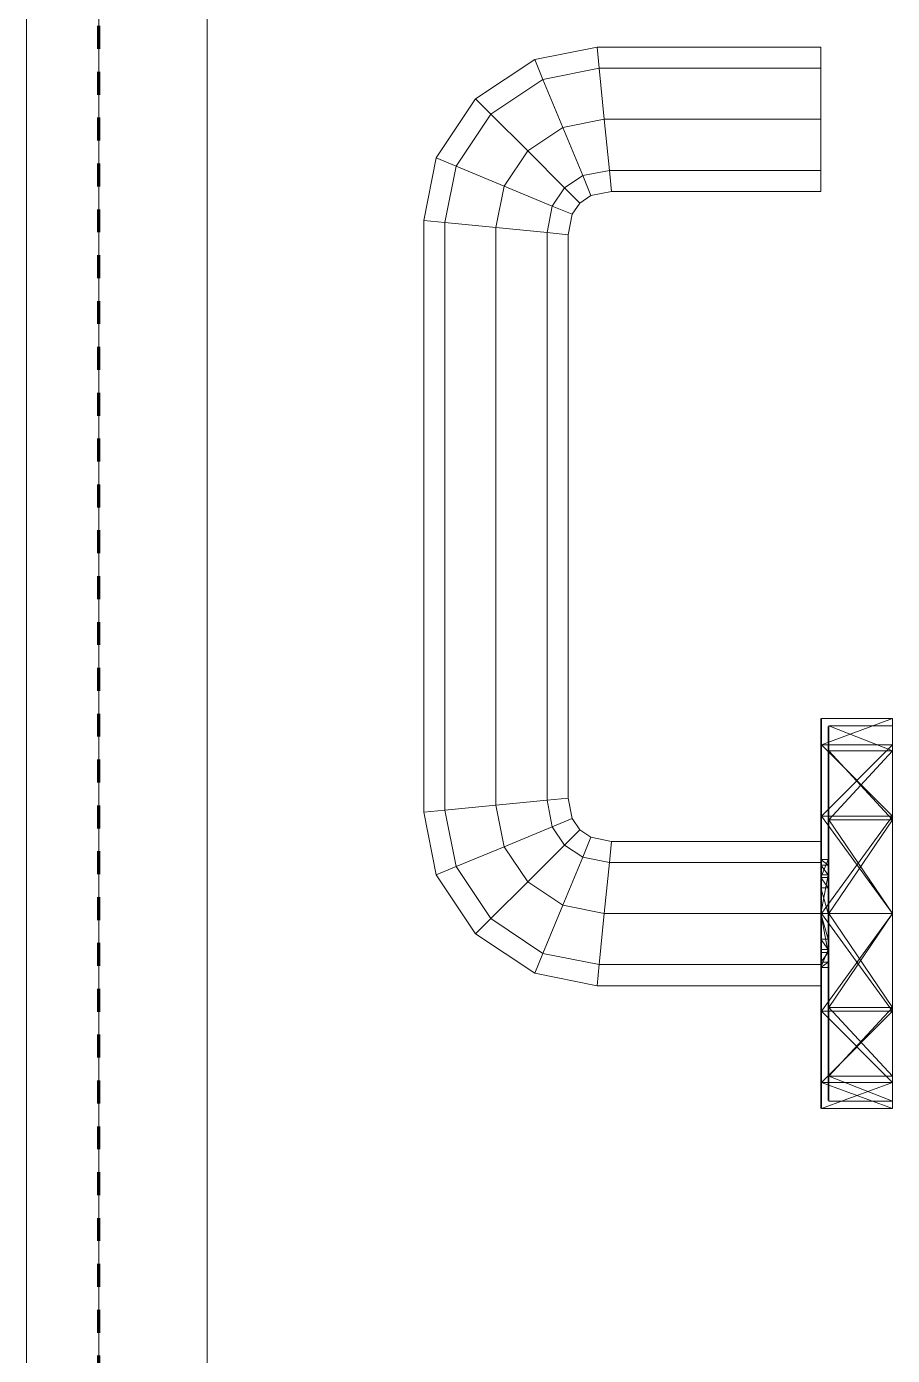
# Model space of a CAD drawing. Header units: millimetres. Extents: x -5300 to 98858, y -5196 to 93886.
# Drawn here: x 5705 to 5824.9, y 4846.8 to 5030.8 of the extents above; entities that cross this region are included whole.
import ezdxf

# ---------------------------------------------------------------- set-up
doc = ezdxf.new("R2010")
doc.units = ezdxf.units.MM
doc.linetypes.add('Штрих', pattern=[6.35, 3.175, -3.175])
doc.linetypes.add('Штрих_2_', pattern=[6.35, 3.175, -3.175])
for name, color, linetype, lineweight, true_color in [('_Разделитель помещений_', 4, 'Штрих', 70, 0x00ffff), ('Двери', 7, 'Continuous', 18, 0x7f7f7f), ('Стены', 7, 'Continuous', 18, 0x7f7f7f)]:
    doc.layers.add(name, color=color, linetype=linetype, lineweight=lineweight, true_color=true_color)

# ---------------------------------------------------------------- blocks, each defined once
blk = doc.blocks.new('СТВ_Перегородка_Кирпич 156547 - СТВ_Перегородка_Кирпич-246836-Подвал')
at = {"layer": 'Стены', "color": 254, "true_color": 0xd4d4d4}
for p, q in [((5730, 13490), (5730, 150)), ((5715, 6590), (5715, 170)), ((5730, 6590), (5730, 170)), ((5715, 3870), (5715, 5370)), ((5715, 5370), (5715, 3870)), ((5730, 5370), (5730, 3870)), ((5730, 5370), (5730, 3870)), ((5730, 3870), (5730, 5370)), ((5730, 5370), (5730, 3870))]:
    blk.add_line(p, q, dxfattribs=at)
blk = doc.blocks.new('СТВ_Перегородка_Кирпич 156547 - СТВ_Перегородка_Кирпич 156547-246840-Подвал')
blk.add_blockref('СТВ_Перегородка_Кирпич 156547 - СТВ_Перегородка_Кирпич-246836-Подвал', (0, 0))
blk = doc.blocks.new('Дп-7 156615 - Дп-7-246845-Подвал')
at = {"layer": 'Двери', "color": 254, "true_color": 0xd4d4d4}
for p, q in [((5705, 5370), (5705, 3870)), ((5705, 3870), (5705, 5370)), ((5715, 3870), (5715, 5370)), ((5715, 5370), (5715, 3870)), ((5715, 5370), (5715, 3870)), ((5715, 3870), (5715, 5370)), ((5705, 3970), (5705, 5270)), ((5705, 5270), (5705, 3970)), ((5715, 3970), (5715, 5270)), ((5715, 5270), (5715, 3970)), ((5715, 3970), (5715, 5270)), ((5715, 5270), (5715, 3970)), ((5775.36, 5026.28), (5784.02, 5028)), ((5784.02, 5028), (5775.36, 5026.28)), ((5784.02, 5028), (5784.3, 5025.07)), ((5784.3, 5025.07), (5784.02, 5028)), ((5784.02, 5028), (5815, 5028)), ((5784.3, 5025.07), (5784.02, 5028)), ((5815, 5028), (5784.02, 5028)), ((5784.02, 5028), (5784.3, 5025.07)), ((5815, 5028), (5815, 5025.07)), ((5815, 5025.07), (5815, 5028)), ((5815, 5028), (5815, 5025.07)), ((5815, 5025.07), (5815, 5028)), ((5767.18, 5020.82), (5775.36, 5026.28)), ((5775.36, 5026.28), (5767.18, 5020.82)), ((5775.36, 5026.28), (5776.5, 5023.52)), ((5776.5, 5023.52), (5775.36, 5026.28)), ((5776.5, 5023.52), (5775.36, 5026.28)), ((5775.36, 5026.28), (5776.5, 5023.52)), ((5784.3, 5025.07), (5776.5, 5023.52)), ((5776.5, 5023.52), (5784.3, 5025.07)), ((5776.5, 5023.52), (5784.3, 5025.07)), ((5784.3, 5025.07), (5776.5, 5023.52)), ((5815, 5025.07), (5784.3, 5025.07)), ((5784.3, 5025.07), (5785, 5018)), ((5785, 5018), (5784.3, 5025.07)), ((5784.3, 5025.07), (5815, 5025.07)), ((5784.3, 5025.07), (5815, 5025.07)), ((5785, 5018), (5784.3, 5025.07)), ((5815, 5025.07), (5784.3, 5025.07)), ((5784.3, 5025.07), (5785, 5018)), ((5815, 5025.07), (5815, 5018)), ((5815, 5018), (5815, 5025.07)), ((5815, 5025.07), (5815, 5018)), ((5815, 5018), (5815, 5025.07)), ((5776.5, 5023.52), (5769.3, 5018.7)), ((5769.3, 5018.7), (5776.5, 5023.52)), ((5769.3, 5018.7), (5776.5, 5023.52)), ((5776.5, 5023.52), (5769.3, 5018.7)), ((5776.5, 5023.52), (5779.26, 5016.86)), ((5779.26, 5016.86), (5776.5, 5023.52)), ((5779.26, 5016.86), (5776.5, 5023.52)), ((5776.5, 5023.52), (5779.26, 5016.86)), ((5761.72, 5012.64), (5767.18, 5020.82)), ((5767.18, 5020.82), (5761.72, 5012.64)), ((5767.18, 5020.82), (5769.3, 5018.7)), ((5769.3, 5018.7), (5767.18, 5020.82)), ((5769.3, 5018.7), (5767.18, 5020.82)), ((5767.18, 5020.82), (5769.3, 5018.7)), ((5769.3, 5018.7), (5764.48, 5011.5)), ((5764.48, 5011.5), (5769.3, 5018.7)), ((5764.48, 5011.5), (5769.3, 5018.7)), ((5769.3, 5018.7), (5764.48, 5011.5)), ((5769.3, 5018.7), (5774.39, 5013.61)), ((5774.39, 5013.61), (5769.3, 5018.7)), ((5774.39, 5013.61), (5769.3, 5018.7)), ((5769.3, 5018.7), (5774.39, 5013.61)), ((5785, 5018), (5779.26, 5016.86)), ((5779.26, 5016.86), (5785, 5018)), ((5779.26, 5016.86), (5785, 5018)), ((5785, 5018), (5779.26, 5016.86)), ((5815, 5018), (5785, 5018)), ((5785, 5018), (5785.7, 5010.93)), ((5785.7, 5010.93), (5785, 5018)), ((5785, 5018), (5815, 5018)), ((5815, 5018), (5785, 5018)), ((5785, 5018), (5785.7, 5010.93)), ((5785, 5018), (5815, 5018)), ((5785.7, 5010.93), (5785, 5018)), ((5815, 5018), (5815, 5010.93)), ((5815, 5010.93), (5815, 5018)), ((5815, 5010.93), (5815, 5018)), ((5815, 5018), (5815, 5010.93)), ((5779.26, 5016.86), (5774.39, 5013.61)), ((5774.39, 5013.61), (5779.26, 5016.86)), ((5774.39, 5013.61), (5779.26, 5016.86)), ((5779.26, 5016.86), (5774.39, 5013.61)), ((5779.26, 5016.86), (5782.02, 5010.2)), ((5782.02, 5010.2), (5779.26, 5016.86)), ((5782.02, 5010.2), (5779.26, 5016.86)), ((5779.26, 5016.86), (5782.02, 5010.2)), ((5774.39, 5013.61), (5771.14, 5008.74)), ((5771.14, 5008.74), (5774.39, 5013.61)), ((5771.14, 5008.74), (5774.39, 5013.61)), ((5774.39, 5013.61), (5771.14, 5008.74)), ((5774.39, 5013.61), (5779.49, 5008.51)), ((5779.49, 5008.51), (5774.39, 5013.61)), ((5779.49, 5008.51), (5774.39, 5013.61)), ((5774.39, 5013.61), (5779.49, 5008.51)), ((5760, 5003.98), (5761.72, 5012.64)), ((5761.72, 5012.64), (5760, 5003.98)), ((5761.72, 5012.64), (5764.48, 5011.5)), ((5764.48, 5011.5), (5761.72, 5012.64)), ((5764.48, 5011.5), (5761.72, 5012.64)), ((5761.72, 5012.64), (5764.48, 5011.5)), ((5764.48, 5011.5), (5762.93, 5003.7)), ((5762.93, 5003.7), (5764.48, 5011.5)), ((5762.93, 5003.7), (5764.48, 5011.5)), ((5764.48, 5011.5), (5762.93, 5003.7)), ((5764.48, 5011.5), (5771.14, 5008.74)), ((5771.14, 5008.74), (5764.48, 5011.5)), ((5771.14, 5008.74), (5764.48, 5011.5)), ((5764.48, 5011.5), (5771.14, 5008.74)), ((5782.02, 5010.2), (5779.49, 5008.51)), ((5779.49, 5008.51), (5782.02, 5010.2)), ((5779.49, 5008.51), (5782.02, 5010.2)), ((5782.02, 5010.2), (5779.49, 5008.51)), ((5785.7, 5010.93), (5782.02, 5010.2)), ((5782.02, 5010.2), (5785.7, 5010.93)), ((5782.02, 5010.2), (5785.7, 5010.93)), ((5785.7, 5010.93), (5782.02, 5010.2)), ((5782.02, 5010.2), (5783.16, 5007.44)), ((5783.16, 5007.44), (5782.02, 5010.2)), ((5783.16, 5007.44), (5782.02, 5010.2)), ((5782.02, 5010.2), (5783.16, 5007.44)), ((5785.7, 5010.93), (5815, 5010.93)), ((5815, 5010.93), (5785.7, 5010.93)), ((5785.7, 5010.93), (5785.98, 5008)), ((5785.7, 5010.93), (5815, 5010.93)), ((5785.98, 5008), (5785.7, 5010.93)), ((5815, 5010.93), (5785.7, 5010.93)), ((5785.7, 5010.93), (5785.98, 5008)), ((5785.98, 5008), (5785.7, 5010.93)), ((5815, 5010.93), (5815, 5008)), ((5815, 5008), (5815, 5010.93)), ((5815, 5008), (5815, 5010.93)), ((5815, 5010.93), (5815, 5008)), ((5771.14, 5008.74), (5770, 5003)), ((5770, 5003), (5771.14, 5008.74)), ((5770, 5003), (5771.14, 5008.74)), ((5771.14, 5008.74), (5770, 5003)), ((5771.14, 5008.74), (5777.8, 5005.98)), ((5777.8, 5005.98), (5771.14, 5008.74)), ((5777.8, 5005.98), (5771.14, 5008.74)), ((5771.14, 5008.74), (5777.8, 5005.98)), ((5779.49, 5008.51), (5777.8, 5005.98)), ((5777.8, 5005.98), (5779.49, 5008.51)), ((5777.8, 5005.98), (5779.49, 5008.51)), ((5779.49, 5008.51), (5777.8, 5005.98)), ((5779.49, 5008.51), (5781.6, 5006.4)), ((5781.6, 5006.4), (5779.49, 5008.51)), ((5781.6, 5006.4), (5779.49, 5008.51)), ((5779.49, 5008.51), (5781.6, 5006.4)), ((5785.98, 5008), (5783.16, 5007.44)), ((5783.16, 5007.44), (5785.98, 5008)), ((5785.98, 5008), (5815, 5008)), ((5815, 5008), (5785.98, 5008)), ((5777.8, 5005.98), (5777.07, 5002.3)), ((5777.07, 5002.3), (5777.8, 5005.98)), ((5777.07, 5002.3), (5777.8, 5005.98)), ((5777.8, 5005.98), (5777.07, 5002.3)), ((5777.8, 5005.98), (5780.56, 5004.84)), ((5780.56, 5004.84), (5777.8, 5005.98)), ((5780.56, 5004.84), (5777.8, 5005.98)), ((5777.8, 5005.98), (5780.56, 5004.84)), ((5781.6, 5006.4), (5780.56, 5004.84)), ((5780.56, 5004.84), (5781.6, 5006.4)), ((5783.16, 5007.44), (5781.6, 5006.4)), ((5781.6, 5006.4), (5783.16, 5007.44)), ((5780.56, 5004.84), (5780, 5002.02)), ((5780, 5002.02), (5780.56, 5004.84)), ((5760, 4922.02), (5760, 5003.98)), ((5760, 5003.98), (5762.93, 5003.7)), ((5762.93, 5003.7), (5760, 5003.98)), ((5760, 5003.98), (5760, 4922.02)), ((5762.93, 5003.7), (5760, 5003.98)), ((5760, 5003.98), (5762.93, 5003.7)), ((5762.93, 5003.7), (5762.93, 4922.3)), ((5762.93, 4922.3), (5762.93, 5003.7)), ((5762.93, 4922.3), (5762.93, 5003.7)), ((5762.93, 5003.7), (5770, 5003)), ((5770, 5003), (5762.93, 5003.7)), ((5762.93, 5003.7), (5762.93, 4922.3)), ((5770, 5003), (5762.93, 5003.7)), ((5762.93, 5003.7), (5770, 5003)), ((5770, 5003), (5770, 4923)), ((5770, 4923), (5770, 5003)), ((5770, 4923), (5770, 5003)), ((5770, 5003), (5777.07, 5002.3)), ((5777.07, 5002.3), (5770, 5003)), ((5770, 5003), (5770, 4923)), ((5777.07, 5002.3), (5770, 5003)), ((5770, 5003), (5777.07, 5002.3)), ((5777.07, 5002.3), (5777.07, 4923.7)), ((5777.07, 4923.7), (5777.07, 5002.3)), ((5777.07, 4923.7), (5777.07, 5002.3)), ((5777.07, 5002.3), (5780, 5002.02)), ((5780, 5002.02), (5777.07, 5002.3)), ((5777.07, 5002.3), (5777.07, 4923.7)), ((5780, 5002.02), (5777.07, 5002.3)), ((5777.07, 5002.3), (5780, 5002.02)), ((5780, 5002.02), (5780, 4923.98)), ((5780, 4923.98), (5780, 5002.02)), ((5815, 4931.38), (5815, 4935)), ((5815, 4935), (5815, 4931.38)), ((5815, 4921.5), (5815, 4935)), ((5815, 4931.3), (5815, 4934.9)), ((5815, 4931.3), (5815, 4934.9)), ((5815, 4913), (5815, 4934.9)), ((5815, 4913), (5815, 4934.9)), ((5815, 4913), (5815, 4934.9)), ((5815.1, 4931.38), (5815.1, 4935)), ((5815.1, 4931.38), (5815.1, 4935)), ((5824.9, 4935), (5815.1, 4935)), ((5815.1, 4931.38), (5824.9, 4935)), ((5815.1, 4931.38), (5824.9, 4935)), ((5815.1, 4931.38), (5815.1, 4935)), ((5815.1, 4935), (5815.1, 4931.38)), ((5824.9, 4935), (5815.1, 4935)), ((5815.1, 4931.38), (5824.9, 4935)), ((5824.9, 4935), (5815.1, 4931.38)), ((5824.9, 4931.38), (5824.9, 4935)), ((5824.9, 4931.38), (5824.9, 4935)), ((5824.9, 4931.38), (5824.9, 4935)), ((5824.9, 4935), (5824.9, 4931.38)), ((5816, 4930.43), (5816, 4933.9)), ((5816, 4930.43), (5816, 4933.9)), ((5816, 4913), (5816, 4933.9)), ((5816, 4913), (5816, 4933.9)), ((5816, 4913), (5816, 4933.9)), ((5816.1, 4930.52), (5816.1, 4934)), ((5816.1, 4930.52), (5816.1, 4934)), ((5824.9, 4934), (5816.1, 4934)), ((5824.9, 4930.52), (5816.1, 4934)), ((5824.9, 4930.52), (5816.1, 4934)), ((5824.9, 4930.52), (5824.9, 4934)), ((5824.9, 4930.52), (5824.9, 4934)), ((5815, 4921.5), (5815, 4931.38)), ((5815, 4931.38), (5815, 4921.5)), ((5815, 4921.5), (5815, 4931.38)), ((5815, 4921.45), (5815, 4931.3)), ((5815, 4921.45), (5815, 4931.3)), ((5815, 4914.72), (5815, 4931.3)), ((5815, 4913), (5815, 4931.3)), ((5815, 4915.47), (5815, 4931.3)), ((5815, 4931.3), (5815, 4913)), ((5815, 4913), (5815, 4931.3)), ((5815.1, 4921.5), (5815.1, 4931.38)), ((5815.1, 4921.5), (5815.1, 4931.38)), ((5824.9, 4921.5), (5815.1, 4931.38)), ((5815.1, 4921.5), (5824.9, 4931.38)), ((5824.9, 4931.38), (5815.1, 4931.38)), ((5815.1, 4931.38), (5824.9, 4931.38)), ((5815.1, 4921.5), (5815.1, 4931.38)), ((5815.1, 4931.38), (5815.1, 4921.5)), ((5815.1, 4921.5), (5824.9, 4931.38)), ((5824.9, 4931.38), (5815.1, 4931.38)), ((5824.9, 4931.38), (5815.1, 4931.38)), ((5824.9, 4931.38), (5815.1, 4921.5)), ((5816, 4920.95), (5816, 4930.43)), ((5816, 4920.95), (5816, 4930.43)), ((5816, 4913), (5816, 4930.43)), ((5816, 4915.47), (5816, 4930.43)), ((5816, 4914.72), (5816, 4930.43)), ((5816, 4930.43), (5816, 4913)), ((5816, 4913), (5816, 4930.43)), ((5816.1, 4921), (5816.1, 4930.52)), ((5816.1, 4921), (5816.1, 4930.52)), ((5824.9, 4921), (5816.1, 4930.52)), ((5816.1, 4921), (5824.9, 4930.52)), ((5824.9, 4930.52), (5816.1, 4930.52)), ((5816.1, 4930.52), (5824.9, 4930.52)), ((5824.9, 4921.5), (5824.9, 4931.38)), ((5824.9, 4921.5), (5824.9, 4931.38)), ((5824.9, 4921.5), (5824.9, 4931.38)), ((5824.9, 4931.38), (5824.9, 4921.5)), ((5824.9, 4921), (5824.9, 4930.52)), ((5824.9, 4921), (5824.9, 4930.52)), ((5770, 4923), (5777.07, 4923.7)), ((5777.07, 4923.7), (5770, 4923)), ((5777.07, 4923.7), (5770, 4923)), ((5770, 4923), (5777.07, 4923.7)), ((5777.07, 4923.7), (5780, 4923.98)), ((5780, 4923.98), (5777.07, 4923.7)), ((5780, 4923.98), (5777.07, 4923.7)), ((5777.07, 4923.7), (5780, 4923.98)), ((5777.07, 4923.7), (5777.8, 4920.02)), ((5777.8, 4920.02), (5777.07, 4923.7)), ((5777.8, 4920.02), (5777.07, 4923.7)), ((5777.07, 4923.7), (5777.8, 4920.02)), ((5780, 4923.98), (5780.56, 4921.16)), ((5780.56, 4921.16), (5780, 4923.98)), ((5760, 4922.02), (5762.93, 4922.3)), ((5762.93, 4922.3), (5760, 4922.02)), ((5762.93, 4922.3), (5760, 4922.02)), ((5760, 4922.02), (5762.93, 4922.3)), ((5761.72, 4913.36), (5760, 4922.02)), ((5760, 4922.02), (5761.72, 4913.36)), ((5762.93, 4922.3), (5770, 4923)), ((5770, 4923), (5762.93, 4922.3)), ((5770, 4923), (5762.93, 4922.3)), ((5762.93, 4922.3), (5770, 4923)), ((5762.93, 4922.3), (5764.48, 4914.5)), ((5764.48, 4914.5), (5762.93, 4922.3)), ((5764.48, 4914.5), (5762.93, 4922.3)), ((5762.93, 4922.3), (5764.48, 4914.5)), ((5770, 4923), (5771.14, 4917.26)), ((5771.14, 4917.26), (5770, 4923)), ((5771.14, 4917.26), (5770, 4923)), ((5770, 4923), (5771.14, 4917.26)), ((5815, 4908), (5815, 4921.5)), ((5815, 4921.5), (5815, 4908)), ((5815, 4921.5), (5815, 4921.5)), ((5815, 4921.5), (5815, 4894.5)), ((5815, 4921.5), (5815, 4894.5)), ((5815, 4921.5), (5815, 4894.5)), ((5815, 4908), (5815, 4921.45)), ((5815, 4908), (5815, 4921.45)), ((5815, 4913.38), (5815, 4921.45)), ((5815, 4921.45), (5815, 4914.72)), ((5815, 4911.54), (5815, 4921.45)), ((5815, 4913), (5815, 4921.45)), ((5815, 4913), (5815, 4921.45)), ((5815.1, 4908), (5815.1, 4921.5)), ((5815.1, 4908), (5815.1, 4921.5)), ((5824.9, 4908), (5815.1, 4921.5)), ((5815.1, 4908), (5824.9, 4921.5)), ((5824.9, 4921.5), (5815.1, 4921.5)), ((5815.1, 4921.5), (5824.9, 4921.5)), ((5815.1, 4908), (5815.1, 4921.5)), ((5815.1, 4921.5), (5815.1, 4908)), ((5824.9, 4908), (5815.1, 4921.5)), ((5824.9, 4921.5), (5815.1, 4921.5)), ((5824.9, 4921.5), (5815.1, 4921.5)), ((5824.9, 4921.5), (5815.1, 4908)), ((5824.9, 4908), (5824.9, 4921.5)), ((5824.9, 4908), (5824.9, 4921.5)), ((5824.9, 4908), (5824.9, 4921.5)), ((5824.9, 4921.5), (5824.9, 4908)), ((5771.14, 4917.26), (5777.8, 4920.02)), ((5777.8, 4920.02), (5771.14, 4917.26)), ((5777.8, 4920.02), (5771.14, 4917.26)), ((5771.14, 4917.26), (5777.8, 4920.02)), ((5777.8, 4920.02), (5780.56, 4921.16)), ((5780.56, 4921.16), (5777.8, 4920.02)), ((5780.56, 4921.16), (5777.8, 4920.02)), ((5777.8, 4920.02), (5780.56, 4921.16)), ((5777.8, 4920.02), (5779.49, 4917.49)), ((5779.49, 4917.49), (5777.8, 4920.02)), ((5779.49, 4917.49), (5777.8, 4920.02)), ((5777.8, 4920.02), (5779.49, 4917.49)), ((5779.49, 4917.49), (5781.6, 4919.6)), ((5781.6, 4919.6), (5779.49, 4917.49)), ((5781.6, 4919.6), (5779.49, 4917.49)), ((5779.49, 4917.49), (5781.6, 4919.6)), ((5780.56, 4921.16), (5781.6, 4919.6)), ((5781.6, 4919.6), (5780.56, 4921.16)), ((5781.6, 4919.6), (5783.16, 4918.56)), ((5783.16, 4918.56), (5781.6, 4919.6)), ((5816, 4908), (5816, 4920.95)), ((5816, 4908), (5816, 4920.95)), ((5816, 4920.95), (5816, 4913)), ((5816, 4920.95), (5816, 4913)), ((5816, 4920.95), (5816, 4911.54)), ((5816, 4913.38), (5816, 4920.95)), ((5816, 4914.72), (5816, 4920.95)), ((5816.1, 4908), (5816.1, 4921)), ((5816.1, 4908), (5816.1, 4921)), ((5824.9, 4908), (5816.1, 4921)), ((5816.1, 4908), (5824.9, 4921)), ((5824.9, 4921), (5816.1, 4921)), ((5816.1, 4921), (5824.9, 4921)), ((5824.9, 4908), (5824.9, 4921)), ((5824.9, 4908), (5824.9, 4921)), ((5782.02, 4915.8), (5783.16, 4918.56)), ((5783.16, 4918.56), (5782.02, 4915.8)), ((5783.16, 4918.56), (5782.02, 4915.8)), ((5782.02, 4915.8), (5783.16, 4918.56)), ((5783.16, 4918.56), (5785.98, 4918)), ((5785.98, 4918), (5783.16, 4918.56)), ((5785.7, 4915.07), (5785.98, 4918)), ((5785.98, 4918), (5785.7, 4915.07)), ((5785.98, 4918), (5785.7, 4915.07)), ((5785.7, 4915.07), (5785.98, 4918)), ((5785.98, 4918), (5815, 4918)), ((5815, 4918), (5785.98, 4918)), ((5815, 4918), (5815, 4915.07)), ((5815, 4915.07), (5815, 4918)), ((5764.48, 4914.5), (5771.14, 4917.26)), ((5771.14, 4917.26), (5764.48, 4914.5)), ((5771.14, 4917.26), (5764.48, 4914.5)), ((5764.48, 4914.5), (5771.14, 4917.26)), ((5771.14, 4917.26), (5774.39, 4912.39)), ((5774.39, 4912.39), (5771.14, 4917.26)), ((5774.39, 4912.39), (5771.14, 4917.26)), ((5771.14, 4917.26), (5774.39, 4912.39)), ((5774.39, 4912.39), (5779.49, 4917.49)), ((5779.49, 4917.49), (5774.39, 4912.39)), ((5779.49, 4917.49), (5774.39, 4912.39)), ((5774.39, 4912.39), (5779.49, 4917.49)), ((5779.26, 4909.14), (5782.02, 4915.8)), ((5782.02, 4915.8), (5779.26, 4909.14)), ((5782.02, 4915.8), (5779.26, 4909.14)), ((5779.26, 4909.14), (5782.02, 4915.8)), ((5779.49, 4917.49), (5782.02, 4915.8)), ((5782.02, 4915.8), (5779.49, 4917.49)), ((5782.02, 4915.8), (5779.49, 4917.49)), ((5779.49, 4917.49), (5782.02, 4915.8)), ((5782.02, 4915.8), (5785.7, 4915.07)), ((5785.7, 4915.07), (5782.02, 4915.8)), ((5785.7, 4915.07), (5782.02, 4915.8)), ((5782.02, 4915.8), (5785.7, 4915.07)), ((5761.72, 4913.36), (5764.48, 4914.5)), ((5764.48, 4914.5), (5761.72, 4913.36)), ((5764.48, 4914.5), (5761.72, 4913.36)), ((5761.72, 4913.36), (5764.48, 4914.5)), ((5764.48, 4914.5), (5769.3, 4907.3)), ((5769.3, 4907.3), (5764.48, 4914.5)), ((5769.3, 4907.3), (5764.48, 4914.5)), ((5764.48, 4914.5), (5769.3, 4907.3)), ((5785, 4908), (5785.7, 4915.07)), ((5785.7, 4915.07), (5785, 4908)), ((5785.7, 4915.07), (5785, 4908)), ((5785, 4908), (5785.7, 4915.07)), ((5785.7, 4915.07), (5815, 4915.07)), ((5815, 4915.07), (5785.7, 4915.07)), ((5815, 4915.07), (5785.7, 4915.07)), ((5785.7, 4915.07), (5815, 4915.07)), ((5815, 4914.72), (5815, 4915.47)), ((5815, 4915.47), (5815, 4913)), ((5815, 4915.47), (5816, 4915.47)), ((5815, 4915.47), (5815, 4913)), ((5815, 4915.47), (5816, 4914.72)), ((5815, 4913), (5816, 4915.47)), ((5815, 4915.07), (5815, 4908)), ((5815, 4908), (5815, 4915.07)), ((5815, 4913.38), (5815, 4914.72)), ((5815, 4914.72), (5816, 4913.38)), ((5815, 4914.72), (5816, 4914.72)), ((5816, 4915.47), (5816, 4914.72)), ((5816, 4915.47), (5816, 4913)), ((5816, 4915.47), (5816, 4913)), ((5816, 4913.38), (5816, 4914.72)), ((5767.18, 4905.18), (5761.72, 4913.36)), ((5761.72, 4913.36), (5767.18, 4905.18)), ((5769.3, 4907.3), (5774.39, 4912.39)), ((5774.39, 4912.39), (5769.3, 4907.3)), ((5774.39, 4912.39), (5769.3, 4907.3)), ((5769.3, 4907.3), (5774.39, 4912.39)), ((5774.39, 4912.39), (5779.26, 4909.14)), ((5779.26, 4909.14), (5774.39, 4912.39)), ((5779.26, 4909.14), (5774.39, 4912.39)), ((5774.39, 4912.39), (5779.26, 4909.14)), ((5815, 4908), (5815, 4913.38)), ((5815, 4908), (5815, 4913.38)), ((5815, 4908), (5816, 4913.38)), ((5815, 4913.38), (5816, 4913.38)), ((5816, 4913), (5815, 4913)), ((5815, 4911.54), (5815, 4913)), ((5815, 4913), (5816, 4913)), ((5816, 4913), (5815, 4913)), ((5816, 4913), (5815, 4913)), ((5816, 4911.54), (5815, 4913)), ((5815, 4913), (5815, 4913)), ((5815, 4913), (5816, 4913)), ((5815, 4913), (5815, 4913)), ((5815, 4913), (5815, 4913)), ((5815, 4913), (5816, 4913)), ((5815, 4913), (5815, 4913)), ((5815, 4913), (5816, 4913)), ((5816, 4913), (5815, 4913)), ((5815, 4913), (5815, 4913)), ((5815, 4913), (5816, 4913)), ((5815, 4913), (5816, 4913)), ((5815, 4913), (5816, 4913)), ((5816, 4908), (5816, 4913.38)), ((5816, 4908), (5816, 4913.38)), ((5816, 4913), (5816, 4911.54)), ((5816, 4913), (5816, 4913)), ((5816, 4913), (5816, 4913)), ((5816, 4913), (5816, 4913)), ((5816, 4913), (5816, 4913)), ((5816, 4913), (5816, 4913)), ((5815, 4908), (5815, 4911.54)), ((5816, 4908), (5815, 4911.54)), ((5815, 4908), (5815, 4911.54)), ((5816, 4911.54), (5815, 4911.54)), ((5816, 4908), (5816, 4911.54)), ((5816, 4908), (5816, 4911.54)), ((5776.5, 4902.48), (5779.26, 4909.14)), ((5779.26, 4909.14), (5776.5, 4902.48)), ((5779.26, 4909.14), (5776.5, 4902.48)), ((5776.5, 4902.48), (5779.26, 4909.14)), ((5779.26, 4909.14), (5785, 4908)), ((5785, 4908), (5779.26, 4909.14)), ((5785, 4908), (5779.26, 4909.14)), ((5779.26, 4909.14), (5785, 4908)), ((5767.18, 4905.18), (5769.3, 4907.3)), ((5769.3, 4907.3), (5767.18, 4905.18)), ((5769.3, 4907.3), (5767.18, 4905.18)), ((5767.18, 4905.18), (5769.3, 4907.3)), ((5769.3, 4907.3), (5776.5, 4902.48)), ((5776.5, 4902.48), (5769.3, 4907.3)), ((5776.5, 4902.48), (5769.3, 4907.3)), ((5769.3, 4907.3), (5776.5, 4902.48)), ((5784.3, 4900.93), (5785, 4908)), ((5785, 4908), (5784.3, 4900.93)), ((5785, 4908), (5784.3, 4900.93)), ((5784.3, 4900.93), (5785, 4908)), ((5785, 4908), (5815, 4908)), ((5815, 4908), (5785, 4908)), ((5815, 4908), (5785, 4908)), ((5785, 4908), (5815, 4908)), ((5815, 4894.55), (5815, 4908)), ((5815, 4894.55), (5815, 4908)), ((5815, 4902.62), (5815, 4908)), ((5815, 4904.46), (5815, 4908)), ((5815, 4902.62), (5815, 4908)), ((5815, 4908), (5815, 4908)), ((5815, 4908), (5816, 4902.62)), ((5815, 4908), (5816, 4908)), ((5816, 4908), (5815, 4908)), ((5816, 4904.46), (5815, 4908)), ((5815, 4904.46), (5815, 4908)), ((5815, 4908), (5815, 4908)), ((5815, 4908), (5815, 4894.5)), ((5815, 4908), (5815, 4894.5)), ((5815, 4908), (5815, 4900.93)), ((5815, 4900.93), (5815, 4908)), ((5815.1, 4894.5), (5815.1, 4908)), ((5815.1, 4894.5), (5815.1, 4908)), ((5815.1, 4894.5), (5824.9, 4908)), ((5824.9, 4908), (5815.1, 4908)), ((5824.9, 4894.5), (5815.1, 4908)), ((5815.1, 4908), (5824.9, 4908)), ((5815.1, 4894.5), (5815.1, 4908)), ((5815.1, 4908), (5815.1, 4894.5)), ((5824.9, 4894.5), (5815.1, 4908)), ((5824.9, 4908), (5815.1, 4908)), ((5824.9, 4908), (5815.1, 4908)), ((5815.1, 4908), (5824.9, 4894.5)), ((5816, 4895.05), (5816, 4908)), ((5816, 4895.05), (5816, 4908)), ((5816, 4902.62), (5816, 4908)), ((5816, 4908), (5816, 4904.46)), ((5816, 4902.62), (5816, 4908)), ((5816, 4908), (5816, 4908)), ((5816, 4908), (5816, 4904.46)), ((5816, 4908), (5816, 4908)), ((5816.1, 4895), (5816.1, 4908)), ((5816.1, 4895), (5816.1, 4908)), ((5816.1, 4895), (5824.9, 4908)), ((5824.9, 4895), (5816.1, 4908)), ((5824.9, 4908), (5816.1, 4908)), ((5816.1, 4908), (5824.9, 4908)), ((5824.9, 4894.5), (5824.9, 4908)), ((5824.9, 4895), (5824.9, 4908)), ((5824.9, 4895), (5824.9, 4908)), ((5824.9, 4894.5), (5824.9, 4908)), ((5824.9, 4894.5), (5824.9, 4908)), ((5824.9, 4908), (5824.9, 4894.5)), ((5775.36, 4899.72), (5767.18, 4905.18)), ((5767.18, 4905.18), (5775.36, 4899.72)), ((5815, 4903), (5815, 4904.46)), ((5816, 4903), (5815, 4904.46)), ((5816, 4904.46), (5815, 4904.46)), ((5815, 4904.46), (5815, 4894.55)), ((5815, 4900.53), (5815, 4903)), ((5815, 4903), (5816, 4903)), ((5816, 4903), (5815, 4903)), ((5815, 4900.53), (5815, 4903)), ((5815, 4900.53), (5816, 4903)), ((5815, 4903), (5815, 4903)), ((5815, 4903), (5816, 4903)), ((5815, 4903), (5815, 4884.7)), ((5815, 4903), (5816, 4903)), ((5815, 4903), (5816, 4903)), ((5815, 4903), (5815, 4903)), ((5815, 4903), (5815, 4881.1)), ((5816, 4903), (5815, 4903)), ((5816, 4903), (5815, 4903)), ((5816, 4903), (5815, 4903)), ((5816, 4903), (5815, 4903)), ((5816, 4903), (5815, 4903)), ((5816, 4903), (5815, 4903)), ((5815, 4903), (5815, 4903)), ((5815, 4903), (5815, 4894.55)), ((5815, 4903), (5815, 4903)), ((5815, 4903), (5815, 4894.55)), ((5815, 4903), (5815, 4884.7)), ((5815, 4903), (5815, 4903)), ((5815, 4903), (5815, 4881.1)), ((5815, 4903), (5815, 4884.7)), ((5815, 4903), (5815, 4881.1)), ((5816, 4903), (5816, 4904.46)), ((5816, 4895.05), (5816, 4904.46)), ((5816, 4900.53), (5816, 4903)), ((5816, 4900.53), (5816, 4903)), ((5816, 4903), (5816, 4903)), ((5816, 4903), (5816, 4903)), ((5816, 4903), (5816, 4885.57)), ((5816, 4903), (5816, 4882.1)), ((5816, 4903), (5816, 4903)), ((5816, 4903), (5816, 4882.1)), ((5816, 4903), (5816, 4903)), ((5816, 4903), (5816, 4882.1)), ((5816, 4903), (5816, 4885.57)), ((5816, 4903), (5816, 4903)), ((5816, 4903), (5816, 4885.57)), ((5816, 4903), (5816, 4895.05)), ((5816, 4903), (5816, 4895.05)), ((5775.36, 4899.72), (5776.5, 4902.48)), ((5776.5, 4902.48), (5775.36, 4899.72)), ((5776.5, 4902.48), (5775.36, 4899.72)), ((5775.36, 4899.72), (5776.5, 4902.48)), ((5776.5, 4902.48), (5784.3, 4900.93)), ((5784.3, 4900.93), (5776.5, 4902.48)), ((5784.3, 4900.93), (5776.5, 4902.48)), ((5776.5, 4902.48), (5784.3, 4900.93)), ((5815, 4901.28), (5815, 4902.62)), ((5815, 4894.55), (5815, 4902.62)), ((5815, 4901.28), (5816, 4902.62)), ((5815, 4902.62), (5816, 4902.62)), ((5815, 4900.53), (5815, 4901.28)), ((5815, 4900.53), (5816, 4901.28)), ((5815, 4884.7), (5815, 4901.28)), ((5815, 4894.55), (5815, 4901.28)), ((5815, 4901.28), (5816, 4901.28)), ((5816, 4902.62), (5816, 4901.28)), ((5816, 4902.62), (5816, 4895.05)), ((5816, 4900.53), (5816, 4901.28)), ((5816, 4901.28), (5816, 4895.05)), ((5816, 4901.28), (5816, 4885.57)), ((5784.02, 4898), (5775.36, 4899.72)), ((5775.36, 4899.72), (5784.02, 4898)), ((5784.02, 4898), (5784.3, 4900.93)), ((5784.3, 4900.93), (5784.02, 4898)), ((5784.3, 4900.93), (5784.02, 4898)), ((5784.02, 4898), (5784.3, 4900.93)), ((5784.3, 4900.93), (5815, 4900.93)), ((5815, 4900.93), (5784.3, 4900.93)), ((5815, 4900.93), (5784.3, 4900.93)), ((5784.3, 4900.93), (5815, 4900.93)), ((5815, 4900.93), (5815, 4898)), ((5815, 4898), (5815, 4900.93)), ((5815, 4900.53), (5816, 4900.53)), ((5815, 4900.53), (5815, 4884.7)), ((5816, 4900.53), (5816, 4885.57)), ((5815, 4898), (5784.02, 4898)), ((5784.02, 4898), (5815, 4898)), ((5815, 4884.7), (5815, 4894.55)), ((5815, 4894.55), (5815, 4884.7)), ((5815, 4894.5), (5815, 4884.62)), ((5815, 4884.62), (5815, 4894.5)), ((5815, 4894.5), (5815, 4894.5)), ((5815, 4884.62), (5815, 4894.5)), ((5815, 4881), (5815, 4894.5)), ((5815.1, 4894.5), (5815.1, 4884.62)), ((5815.1, 4894.5), (5815.1, 4884.62)), ((5824.9, 4894.5), (5815.1, 4894.5)), ((5815.1, 4894.5), (5824.9, 4884.62)), ((5824.9, 4894.5), (5815.1, 4894.5)), ((5824.9, 4894.5), (5815.1, 4884.62)), ((5815.1, 4894.5), (5815.1, 4884.62)), ((5815.1, 4894.5), (5815.1, 4884.62)), ((5815.1, 4894.5), (5824.9, 4894.5)), ((5824.9, 4894.5), (5815.1, 4884.62)), ((5824.9, 4894.5), (5815.1, 4894.5)), ((5824.9, 4894.5), (5815.1, 4884.62)), ((5816, 4895.05), (5816, 4885.57)), ((5816, 4885.57), (5816, 4895.05)), ((5816.1, 4895), (5816.1, 4885.48)), ((5816.1, 4885.48), (5816.1, 4895)), ((5816.1, 4895), (5824.9, 4895)), ((5824.9, 4895), (5816.1, 4885.48)), ((5824.9, 4885.48), (5816.1, 4895)), ((5824.9, 4895), (5816.1, 4895)), ((5824.9, 4895), (5824.9, 4885.48)), ((5824.9, 4885.48), (5824.9, 4895)), ((5824.9, 4894.5), (5824.9, 4884.62)), ((5824.9, 4894.5), (5824.9, 4884.62)), ((5824.9, 4894.5), (5824.9, 4884.62)), ((5824.9, 4894.5), (5824.9, 4884.62)), ((5815, 4884.7), (5815, 4881.1)), ((5815, 4881.1), (5815, 4884.7)), ((5815, 4884.62), (5815, 4881)), ((5815, 4881), (5815, 4884.62)), ((5815.1, 4884.62), (5815.1, 4881)), ((5815.1, 4881), (5815.1, 4884.62)), ((5815.1, 4884.62), (5824.9, 4884.62)), ((5824.9, 4884.62), (5815.1, 4881)), ((5815.1, 4881), (5824.9, 4884.62)), ((5824.9, 4884.62), (5815.1, 4884.62)), ((5815.1, 4884.62), (5815.1, 4881)), ((5815.1, 4881), (5815.1, 4884.62)), ((5815.1, 4884.62), (5824.9, 4884.62)), ((5815.1, 4884.62), (5824.9, 4881)), ((5815.1, 4881), (5824.9, 4884.62)), ((5824.9, 4884.62), (5815.1, 4884.62)), ((5816, 4885.57), (5816, 4882.1)), ((5816, 4882.1), (5816, 4885.57)), ((5816.1, 4885.48), (5816.1, 4882)), ((5816.1, 4882), (5816.1, 4885.48)), ((5824.9, 4885.48), (5816.1, 4885.48)), ((5816.1, 4885.48), (5824.9, 4882)), ((5824.9, 4882), (5816.1, 4885.48)), ((5824.9, 4885.48), (5816.1, 4885.48)), ((5824.9, 4885.48), (5824.9, 4882)), ((5824.9, 4882), (5824.9, 4885.48)), ((5824.9, 4884.62), (5824.9, 4881)), ((5824.9, 4881), (5824.9, 4884.62)), ((5824.9, 4884.62), (5824.9, 4881)), ((5824.9, 4881), (5824.9, 4884.62)), ((5815.1, 4881), (5824.9, 4881)), ((5815.1, 4881), (5824.9, 4881)), ((5824.9, 4882), (5816.1, 4882))]:
    blk.add_line(p, q, dxfattribs=at)
blk = doc.blocks.new('Дп-7 156615 - Дп-7 156615-246849-Подвал')
blk.add_blockref('Дп-7 156615 - Дп-7-246845-Подвал', (0, 0))

msp = doc.modelspace()

# ---------------------------------------------------------------- linework, layer by layer
at = {"layer": '_Разделитель помещений_', "color": 131, "linetype": 'Штрих_2_', "true_color": 0xaaffff}
msp.add_line((5715, 170), (5715, 6575), dxfattribs=at)

# ---------------------------------------------------------------- block references
at = {"layer": 'Двери', "color": 254, "true_color": 0xd4d4d4}
msp.add_blockref('Дп-7 156615 - Дп-7 156615-246849-Подвал', (0, 0), dxfattribs=at)
at = {"layer": 'Стены', "color": 254, "true_color": 0xd4d4d4}
msp.add_blockref('СТВ_Перегородка_Кирпич 156547 - СТВ_Перегородка_Кирпич 156547-246840-Подвал', (0, 0), dxfattribs=at)

doc.saveas('drawing.dxf')
